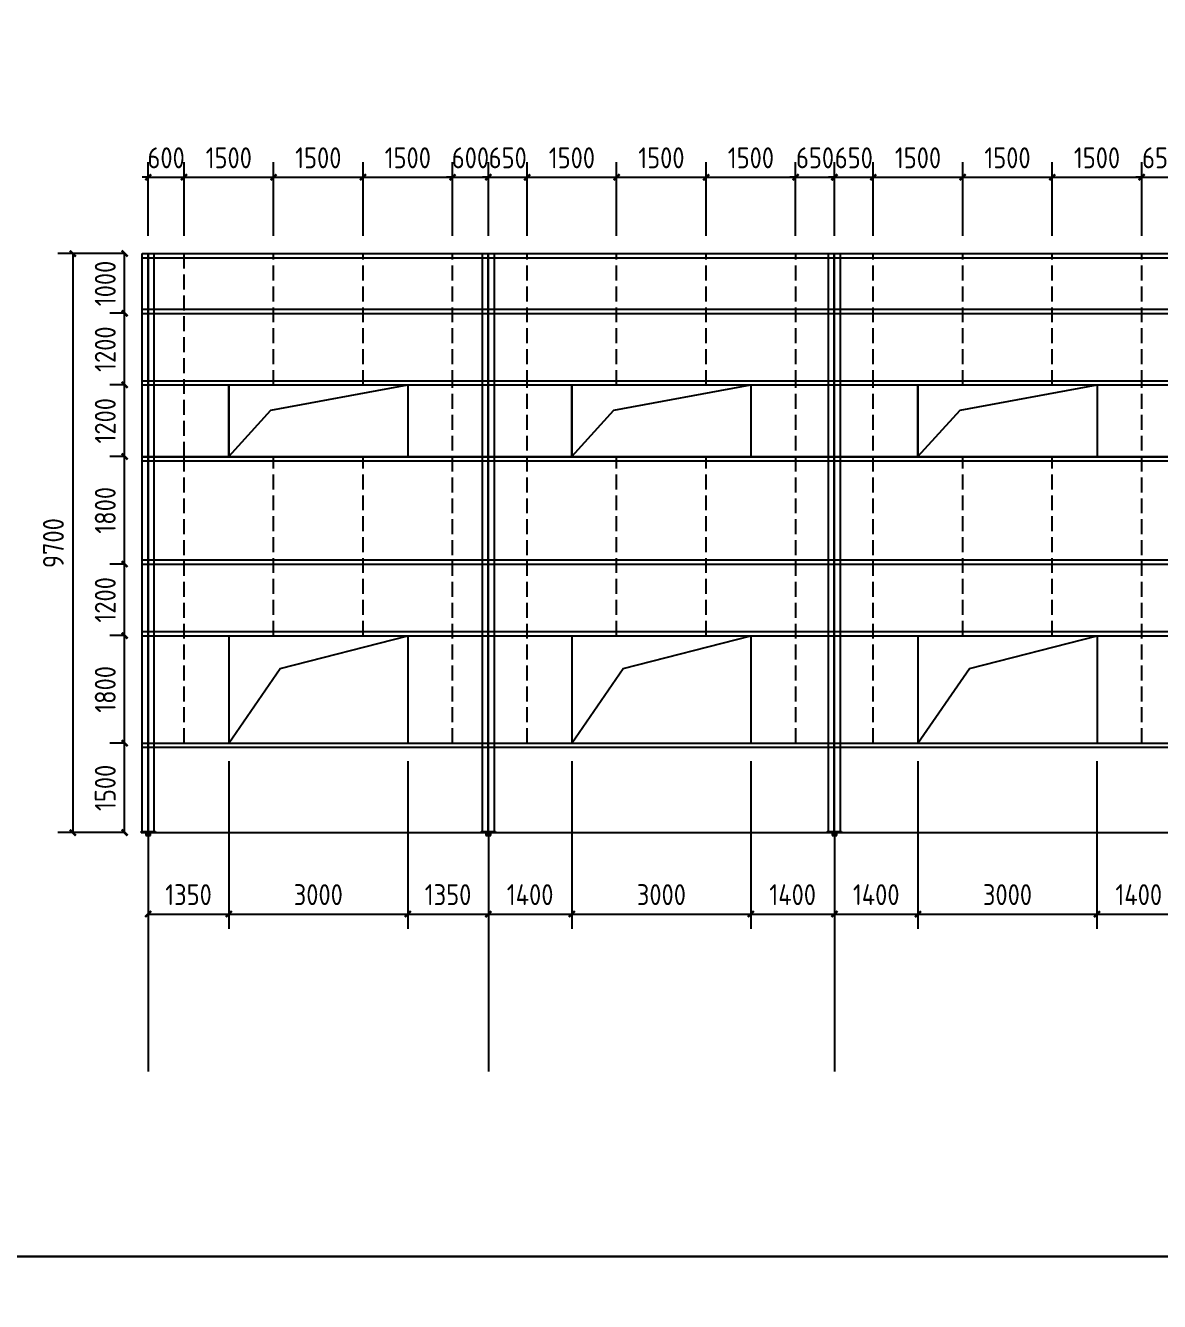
# Model space of a CAD drawing. Extents: x 102162 to 621267, y -39398 to 328893.
# Drawn here: x 483281 to 502285, y 159349 to 180726 of the extents above; entities that cross this region are included whole.
import ezdxf

# ---------------------------------------------------------------- set-up
doc = ezdxf.new("R2010")
doc.units = 0
doc.header["$LTSCALE"] = 1000
doc.header["$MEASUREMENT"] = 0
doc.linetypes.add('DASH', pattern=[0.35, 0.25, -0.1])
doc.layers.add('AXIS', color=3, linetype='Continuous')
doc.layers.add('DOTE', color=1, linetype='Continuous')
doc.styles.get("Standard").update_dxf_attribs({"font": 'gbenor.shx', "bigfont": 'gbcbig.shx'})
doc.dimstyles.get("Standard").update_dxf_attribs({"dimscale": 100, "dimtxt": 3.5, "dimasz": 1, "dimexe": 2.5, "dimexo": 3, "dimgap": 1.5, "dimtad": 1, "dimdec": 0, "dimzin": 0, "dimdsep": 46, "dimtxsty": 'Standard', "dimblk": 'ARCHTICK', "dimcen": 0.09, "dimadec": 0, "dimazin": 0, "dimtfac": 1, "dimtdec": 0, "dimtix": 1, "dimtmove": 2, "dimatfit": 3, "dimfxl": 1, "dimtolj": 1, "dimtzin": 0, "dimarcsym": 0})

# ---------------------------------------------------------------- blocks, each defined once
blk = doc.blocks.new('_ArchTick')
at = {"color": 0, "linetype": 'ByBlock', "const_width": 0.4}
blk.add_lwpolyline([(-0.5, -0.5), (0.5, 0.5)], dxfattribs=at)
blk = doc.blocks.new('*D9266')
at = {"color": 0, "lineweight": -2}
for p, q in [((484938, 168704), (484693, 168704)), ((484943, 167204), (484943, 168704)), ((484918, 167204), (484693, 167204))]:
    blk.add_line(p, q, dxfattribs=at)
at = {"layer": 'Defpoints', "color": 0}
for p in [(484943, 168704), (485238, 168704), (485218, 167204)]:
    blk.add_point(p, dxfattribs=at)
at = {"color": 0, "lineweight": -2, "xscale": 100, "yscale": 100, "zscale": 100}
for p, rotation in [((484943, 168704), 90), ((484943, 167204), 270)]:
    blk.add_blockref('_ArchTick', p, dxfattribs=dict(at, rotation=rotation))
at = {"color": 0, "insert": (484618, 167954), "char_height": 350, "attachment_point": 5, "rotation": 90}
blk.add_mtext('\\A1;1500', dxfattribs=at)
blk = doc.blocks.new('*D9267')
at = {"color": 0, "lineweight": -2}
for p, q in [((484938, 170504), (484693, 170504)), ((484943, 168704), (484943, 170504)), ((484938, 168704), (484693, 168704))]:
    blk.add_line(p, q, dxfattribs=at)
at = {"layer": 'Defpoints', "color": 0}
for p in [(484943, 170504), (485238, 170504), (485238, 168704)]:
    blk.add_point(p, dxfattribs=at)
at = {"color": 0, "lineweight": -2, "xscale": 100, "yscale": 100, "zscale": 100}
for p, rotation in [((484943, 170504), 90), ((484943, 168704), 270)]:
    blk.add_blockref('_ArchTick', p, dxfattribs=dict(at, rotation=rotation))
at = {"color": 0, "insert": (484618, 169604), "char_height": 350, "attachment_point": 5, "rotation": 90}
blk.add_mtext('\\A1;1800', dxfattribs=at)
blk = doc.blocks.new('*D9268')
at = {"color": 0, "lineweight": -2}
for p, q in [((484938, 171704), (484693, 171704)), ((484943, 170504), (484943, 171704)), ((484938, 170504), (484693, 170504))]:
    blk.add_line(p, q, dxfattribs=at)
at = {"layer": 'Defpoints', "color": 0}
for p in [(484943, 171704), (485238, 171704), (485238, 170504)]:
    blk.add_point(p, dxfattribs=at)
at = {"color": 0, "lineweight": -2, "xscale": 100, "yscale": 100, "zscale": 100}
for p, rotation in [((484943, 171704), 90), ((484943, 170504), 270)]:
    blk.add_blockref('_ArchTick', p, dxfattribs=dict(at, rotation=rotation))
at = {"color": 0, "insert": (484618, 171104), "char_height": 350, "attachment_point": 5, "rotation": 90}
blk.add_mtext('\\A1;1200', dxfattribs=at)
blk = doc.blocks.new('*D9269')
at = {"color": 0, "lineweight": -2}
for p, q in [((484938, 173504), (484693, 173504)), ((484943, 171704), (484943, 173504)), ((484938, 171704), (484693, 171704))]:
    blk.add_line(p, q, dxfattribs=at)
at = {"layer": 'Defpoints', "color": 0}
for p in [(484943, 173504), (485238, 173504), (485238, 171704)]:
    blk.add_point(p, dxfattribs=at)
at = {"color": 0, "lineweight": -2, "xscale": 100, "yscale": 100, "zscale": 100}
for p, rotation in [((484943, 173504), 90), ((484943, 171704), 270)]:
    blk.add_blockref('_ArchTick', p, dxfattribs=dict(at, rotation=rotation))
at = {"color": 0, "insert": (484618, 172604), "char_height": 350, "attachment_point": 5, "rotation": 90}
blk.add_mtext('\\A1;1800', dxfattribs=at)
blk = doc.blocks.new('*D9270')
at = {"color": 0, "lineweight": -2}
for p, q in [((484938, 174704), (484693, 174704)), ((484943, 173504), (484943, 174704)), ((484938, 173504), (484693, 173504))]:
    blk.add_line(p, q, dxfattribs=at)
at = {"layer": 'Defpoints', "color": 0}
for p in [(484943, 174704), (485238, 174704), (485238, 173504)]:
    blk.add_point(p, dxfattribs=at)
at = {"color": 0, "lineweight": -2, "xscale": 100, "yscale": 100, "zscale": 100}
for p, rotation in [((484943, 174704), 90), ((484943, 173504), 270)]:
    blk.add_blockref('_ArchTick', p, dxfattribs=dict(at, rotation=rotation))
at = {"color": 0, "insert": (484618, 174104), "char_height": 350, "attachment_point": 5, "rotation": 90}
blk.add_mtext('\\A1;1200', dxfattribs=at)
blk = doc.blocks.new('*D9271')
at = {"color": 0, "lineweight": -2}
for p, q in [((484938, 175904), (484693, 175904)), ((484943, 174704), (484943, 175904)), ((484938, 174704), (484693, 174704))]:
    blk.add_line(p, q, dxfattribs=at)
at = {"layer": 'Defpoints', "color": 0}
for p in [(484943, 175904), (485238, 175904), (485238, 174704)]:
    blk.add_point(p, dxfattribs=at)
at = {"color": 0, "lineweight": -2, "xscale": 100, "yscale": 100, "zscale": 100}
for p, rotation in [((484943, 175904), 90), ((484943, 174704), 270)]:
    blk.add_blockref('_ArchTick', p, dxfattribs=dict(at, rotation=rotation))
at = {"color": 0, "insert": (484618, 175304), "char_height": 350, "attachment_point": 5, "rotation": 90}
blk.add_mtext('\\A1;1200', dxfattribs=at)
blk = doc.blocks.new('*D9272')
at = {"color": 0, "lineweight": -2}
for p, q in [((484938, 176904), (484693, 176904)), ((484943, 175904), (484943, 176904)), ((484938, 175904), (484693, 175904))]:
    blk.add_line(p, q, dxfattribs=at)
at = {"layer": 'Defpoints', "color": 0}
for p in [(484943, 176904), (485238, 176904), (485238, 175904)]:
    blk.add_point(p, dxfattribs=at)
at = {"color": 0, "lineweight": -2, "xscale": 100, "yscale": 100, "zscale": 100}
for p, rotation in [((484943, 176904), 90), ((484943, 175904), 270)]:
    blk.add_blockref('_ArchTick', p, dxfattribs=dict(at, rotation=rotation))
at = {"color": 0, "insert": (484618, 176404), "char_height": 350, "attachment_point": 5, "rotation": 90}
blk.add_mtext('\\A1;1000', dxfattribs=at)
blk = doc.blocks.new('*D9273')
at = {"color": 0, "lineweight": -2}
for p, q in [((484938, 176904), (483824, 176904)), ((484074, 176904), (484074, 167204)), ((484938, 167204), (483824, 167204))]:
    blk.add_line(p, q, dxfattribs=at)
at = {"layer": 'Defpoints', "color": 0}
for p in [(485238, 176904), (484074, 167204), (485238, 167204)]:
    blk.add_point(p, dxfattribs=at)
at = {"color": 0, "lineweight": -2, "xscale": 100, "yscale": 100, "zscale": 100}
for p, rotation in [((484074, 176904), 90), ((484074, 167204), 270)]:
    blk.add_blockref('_ArchTick', p, dxfattribs=dict(at, rotation=rotation))
at = {"color": 0, "insert": (483749, 172054), "char_height": 350, "attachment_point": 5, "rotation": 90}
blk.add_mtext('\\A1;9700', dxfattribs=at)
blk = doc.blocks.new('*D9274')
at = {"color": 0, "lineweight": -2}
for p, q in [((486688, 168404), (486688, 165590)), ((485338, 166904), (485338, 165590)), ((485338, 165840), (486688, 165840))]:
    blk.add_line(p, q, dxfattribs=at)
at = {"layer": 'Defpoints', "color": 0}
for p in [(486688, 168704), (485338, 167204), (486688, 165840)]:
    blk.add_point(p, dxfattribs=at)
at = {"color": 0, "lineweight": -2, "xscale": 100, "yscale": 100, "zscale": 100, "rotation": 180}
blk.add_blockref('_ArchTick', (485338, 165840), dxfattribs=at)
at = {"color": 0, "lineweight": -2, "xscale": 100, "yscale": 100, "zscale": 100}
blk.add_blockref('_ArchTick', (486688, 165840), dxfattribs=at)
at = {"color": 0, "insert": (486013, 166165), "char_height": 350, "attachment_point": 5}
blk.add_mtext('\\A1;1350', dxfattribs=at)
blk = doc.blocks.new('*D9275')
at = {"color": 0, "lineweight": -2}
for p, q in [((486688, 168404), (486688, 165590)), ((489688, 168404), (489688, 165590)), ((486688, 165840), (489688, 165840))]:
    blk.add_line(p, q, dxfattribs=at)
at = {"layer": 'Defpoints', "color": 0}
for p in [(486688, 168704), (489688, 168704), (489688, 165840)]:
    blk.add_point(p, dxfattribs=at)
at = {"color": 0, "lineweight": -2, "xscale": 100, "yscale": 100, "zscale": 100, "rotation": 180}
blk.add_blockref('_ArchTick', (486688, 165840), dxfattribs=at)
at = {"color": 0, "lineweight": -2, "xscale": 100, "yscale": 100, "zscale": 100}
blk.add_blockref('_ArchTick', (489688, 165840), dxfattribs=at)
at = {"color": 0, "insert": (488188, 166165), "char_height": 350, "attachment_point": 5}
blk.add_mtext('\\A1;3000', dxfattribs=at)
blk = doc.blocks.new('*D9276')
at = {"color": 0, "lineweight": -2}
for p, q in [((489688, 168404), (489688, 165590)), ((491038, 166904), (491038, 165590)), ((489688, 165840), (491038, 165840))]:
    blk.add_line(p, q, dxfattribs=at)
at = {"layer": 'Defpoints', "color": 0}
for p in [(489688, 168704), (491038, 167204), (491038, 165840)]:
    blk.add_point(p, dxfattribs=at)
at = {"color": 0, "lineweight": -2, "xscale": 100, "yscale": 100, "zscale": 100, "rotation": 180}
blk.add_blockref('_ArchTick', (489688, 165840), dxfattribs=at)
at = {"color": 0, "lineweight": -2, "xscale": 100, "yscale": 100, "zscale": 100}
blk.add_blockref('_ArchTick', (491038, 165840), dxfattribs=at)
at = {"color": 0, "insert": (490363, 166165), "char_height": 350, "attachment_point": 5}
blk.add_mtext('\\A1;1350', dxfattribs=at)
blk = doc.blocks.new('*D9277')
at = {"color": 0, "lineweight": -2}
for p, q in [((492438, 168404), (492438, 165590)), ((491038, 166904), (491038, 165590)), ((491038, 165840), (492438, 165840))]:
    blk.add_line(p, q, dxfattribs=at)
at = {"layer": 'Defpoints', "color": 0}
for p in [(492438, 168704), (491038, 167204), (492438, 165840)]:
    blk.add_point(p, dxfattribs=at)
at = {"color": 0, "lineweight": -2, "xscale": 100, "yscale": 100, "zscale": 100, "rotation": 180}
blk.add_blockref('_ArchTick', (491038, 165840), dxfattribs=at)
at = {"color": 0, "lineweight": -2, "xscale": 100, "yscale": 100, "zscale": 100}
blk.add_blockref('_ArchTick', (492438, 165840), dxfattribs=at)
at = {"color": 0, "insert": (491738, 166165), "char_height": 350, "attachment_point": 5}
blk.add_mtext('\\A1;1400', dxfattribs=at)
blk = doc.blocks.new('*D9278')
at = {"color": 0, "lineweight": -2}
for p, q in [((492438, 168404), (492438, 165590)), ((495438, 168404), (495438, 165590)), ((492438, 165840), (495438, 165840))]:
    blk.add_line(p, q, dxfattribs=at)
at = {"layer": 'Defpoints', "color": 0}
for p in [(492438, 168704), (495438, 168704), (495438, 165840)]:
    blk.add_point(p, dxfattribs=at)
at = {"color": 0, "lineweight": -2, "xscale": 100, "yscale": 100, "zscale": 100, "rotation": 180}
blk.add_blockref('_ArchTick', (492438, 165840), dxfattribs=at)
at = {"color": 0, "lineweight": -2, "xscale": 100, "yscale": 100, "zscale": 100}
blk.add_blockref('_ArchTick', (495438, 165840), dxfattribs=at)
at = {"color": 0, "insert": (493938, 166165), "char_height": 350, "attachment_point": 5}
blk.add_mtext('\\A1;3000', dxfattribs=at)
blk = doc.blocks.new('*D9279')
at = {"color": 0, "lineweight": -2}
for p, q in [((495438, 168404), (495438, 165590)), ((496838, 166904), (496838, 165590)), ((495438, 165840), (496838, 165840))]:
    blk.add_line(p, q, dxfattribs=at)
at = {"layer": 'Defpoints', "color": 0}
for p in [(495438, 168704), (496838, 167204), (496838, 165840)]:
    blk.add_point(p, dxfattribs=at)
at = {"color": 0, "lineweight": -2, "xscale": 100, "yscale": 100, "zscale": 100, "rotation": 180}
blk.add_blockref('_ArchTick', (495438, 165840), dxfattribs=at)
at = {"color": 0, "lineweight": -2, "xscale": 100, "yscale": 100, "zscale": 100}
blk.add_blockref('_ArchTick', (496838, 165840), dxfattribs=at)
at = {"color": 0, "insert": (496138, 166165), "char_height": 350, "attachment_point": 5}
blk.add_mtext('\\A1;1400', dxfattribs=at)
blk = doc.blocks.new('*D9280')
at = {"color": 0, "lineweight": -2}
for p, q in [((498238, 168404), (498238, 165590)), ((496838, 166904), (496838, 165590)), ((496838, 165840), (498238, 165840))]:
    blk.add_line(p, q, dxfattribs=at)
at = {"layer": 'Defpoints', "color": 0}
for p in [(498238, 168704), (496838, 167204), (498238, 165840)]:
    blk.add_point(p, dxfattribs=at)
at = {"color": 0, "lineweight": -2, "xscale": 100, "yscale": 100, "zscale": 100, "rotation": 180}
blk.add_blockref('_ArchTick', (496838, 165840), dxfattribs=at)
at = {"color": 0, "lineweight": -2, "xscale": 100, "yscale": 100, "zscale": 100}
blk.add_blockref('_ArchTick', (498238, 165840), dxfattribs=at)
at = {"color": 0, "insert": (497538, 166165), "char_height": 350, "attachment_point": 5}
blk.add_mtext('\\A1;1400', dxfattribs=at)
blk = doc.blocks.new('*D9281')
at = {"color": 0, "lineweight": -2}
for p, q in [((498238, 168404), (498238, 165590)), ((501238, 168404), (501238, 165590)), ((498238, 165840), (501238, 165840))]:
    blk.add_line(p, q, dxfattribs=at)
at = {"layer": 'Defpoints', "color": 0}
for p in [(498238, 168704), (501238, 168704), (501238, 165840)]:
    blk.add_point(p, dxfattribs=at)
at = {"color": 0, "lineweight": -2, "xscale": 100, "yscale": 100, "zscale": 100, "rotation": 180}
blk.add_blockref('_ArchTick', (498238, 165840), dxfattribs=at)
at = {"color": 0, "lineweight": -2, "xscale": 100, "yscale": 100, "zscale": 100}
blk.add_blockref('_ArchTick', (501238, 165840), dxfattribs=at)
at = {"color": 0, "insert": (499738, 166165), "char_height": 350, "attachment_point": 5}
blk.add_mtext('\\A1;3000', dxfattribs=at)
blk = doc.blocks.new('*D9282')
at = {"color": 0, "lineweight": -2}
for p, q in [((501238, 168404), (501238, 165590)), ((502638, 166904), (502638, 165590)), ((501238, 165840), (502638, 165840))]:
    blk.add_line(p, q, dxfattribs=at)
at = {"layer": 'Defpoints', "color": 0}
for p in [(501238, 168704), (502638, 167204), (502638, 165840)]:
    blk.add_point(p, dxfattribs=at)
at = {"color": 0, "lineweight": -2, "xscale": 100, "yscale": 100, "zscale": 100, "rotation": 180}
blk.add_blockref('_ArchTick', (501238, 165840), dxfattribs=at)
at = {"color": 0, "lineweight": -2, "xscale": 100, "yscale": 100, "zscale": 100}
blk.add_blockref('_ArchTick', (502638, 165840), dxfattribs=at)
at = {"color": 0, "insert": (501938, 166165), "char_height": 350, "attachment_point": 5}
blk.add_mtext('\\A1;1400', dxfattribs=at)
blk = doc.blocks.new('*D9291')
at = {"color": 0, "lineweight": -2}
for p, q in [((485338, 177204), (485338, 178434)), ((485938, 177204), (485938, 178434)), ((485338, 178184), (485238, 178184)), ((485338, 178184), (485938, 178184)), ((485938, 178184), (486038, 178184))]:
    blk.add_line(p, q, dxfattribs=at)
at = {"layer": 'Defpoints', "color": 0}
for p in [(485938, 178184), (485338, 176904), (485938, 176904)]:
    blk.add_point(p, dxfattribs=at)
at = {"color": 0, "lineweight": -2, "xscale": 100, "yscale": 100, "zscale": 100}
blk.add_blockref('_ArchTick', (485338, 178184), dxfattribs=at)
at = {"color": 0, "lineweight": -2, "xscale": 100, "yscale": 100, "zscale": 100, "rotation": 180}
blk.add_blockref('_ArchTick', (485938, 178184), dxfattribs=at)
at = {"color": 0, "insert": (485638, 178509), "char_height": 350, "attachment_point": 5}
blk.add_mtext('\\A1;600', dxfattribs=at)
blk = doc.blocks.new('*D9292')
at = {"color": 0, "lineweight": -2}
for p, q in [((485938, 177204), (485938, 178434)), ((487438, 177204), (487438, 178434)), ((485938, 178184), (487438, 178184))]:
    blk.add_line(p, q, dxfattribs=at)
at = {"layer": 'Defpoints', "color": 0}
for p in [(487438, 178184), (485938, 176904), (487438, 176904)]:
    blk.add_point(p, dxfattribs=at)
at = {"color": 0, "lineweight": -2, "xscale": 100, "yscale": 100, "zscale": 100, "rotation": 180}
blk.add_blockref('_ArchTick', (485938, 178184), dxfattribs=at)
at = {"color": 0, "lineweight": -2, "xscale": 100, "yscale": 100, "zscale": 100}
blk.add_blockref('_ArchTick', (487438, 178184), dxfattribs=at)
at = {"color": 0, "insert": (486688, 178509), "char_height": 350, "attachment_point": 5}
blk.add_mtext('\\A1;1500', dxfattribs=at)
blk = doc.blocks.new('*D9293')
at = {"color": 0, "lineweight": -2}
for p, q in [((487438, 177204), (487438, 178434)), ((488938, 177204), (488938, 178434)), ((487438, 178184), (488938, 178184))]:
    blk.add_line(p, q, dxfattribs=at)
at = {"layer": 'Defpoints', "color": 0}
for p in [(488938, 178184), (487438, 176904), (488938, 176904)]:
    blk.add_point(p, dxfattribs=at)
at = {"color": 0, "lineweight": -2, "xscale": 100, "yscale": 100, "zscale": 100, "rotation": 180}
blk.add_blockref('_ArchTick', (487438, 178184), dxfattribs=at)
at = {"color": 0, "lineweight": -2, "xscale": 100, "yscale": 100, "zscale": 100}
blk.add_blockref('_ArchTick', (488938, 178184), dxfattribs=at)
at = {"color": 0, "insert": (488188, 178509), "char_height": 350, "attachment_point": 5}
blk.add_mtext('\\A1;1500', dxfattribs=at)
blk = doc.blocks.new('*D9294')
at = {"color": 0, "lineweight": -2}
for p, q in [((488938, 177204), (488938, 178434)), ((490438, 177204), (490438, 178434)), ((488938, 178184), (490438, 178184))]:
    blk.add_line(p, q, dxfattribs=at)
at = {"layer": 'Defpoints', "color": 0}
for p in [(490438, 178184), (488938, 176904), (490438, 176904)]:
    blk.add_point(p, dxfattribs=at)
at = {"color": 0, "lineweight": -2, "xscale": 100, "yscale": 100, "zscale": 100, "rotation": 180}
blk.add_blockref('_ArchTick', (488938, 178184), dxfattribs=at)
at = {"color": 0, "lineweight": -2, "xscale": 100, "yscale": 100, "zscale": 100}
blk.add_blockref('_ArchTick', (490438, 178184), dxfattribs=at)
at = {"color": 0, "insert": (489688, 178509), "char_height": 350, "attachment_point": 5}
blk.add_mtext('\\A1;1500', dxfattribs=at)
blk = doc.blocks.new('*D9295')
at = {"color": 0, "lineweight": -2}
for p, q in [((490438, 177204), (490438, 178434)), ((491038, 177204), (491038, 178434)), ((490438, 178184), (490338, 178184)), ((490438, 178184), (491038, 178184)), ((491038, 178184), (491138, 178184))]:
    blk.add_line(p, q, dxfattribs=at)
at = {"layer": 'Defpoints', "color": 0}
for p in [(491038, 178184), (490438, 176904), (491038, 176904)]:
    blk.add_point(p, dxfattribs=at)
at = {"color": 0, "lineweight": -2, "xscale": 100, "yscale": 100, "zscale": 100}
blk.add_blockref('_ArchTick', (490438, 178184), dxfattribs=at)
at = {"color": 0, "lineweight": -2, "xscale": 100, "yscale": 100, "zscale": 100, "rotation": 180}
blk.add_blockref('_ArchTick', (491038, 178184), dxfattribs=at)
at = {"color": 0, "insert": (490738, 178509), "char_height": 350, "attachment_point": 5}
blk.add_mtext('\\A1;600', dxfattribs=at)
blk = doc.blocks.new('*D9296')
at = {"color": 0, "lineweight": -2}
for p, q in [((491038, 177204), (491038, 178434)), ((491688, 177204), (491688, 178434)), ((491038, 178184), (490938, 178184)), ((491038, 178184), (491688, 178184)), ((491688, 178184), (491788, 178184))]:
    blk.add_line(p, q, dxfattribs=at)
at = {"layer": 'Defpoints', "color": 0}
for p in [(491688, 178184), (491038, 176904), (491688, 176904)]:
    blk.add_point(p, dxfattribs=at)
at = {"color": 0, "lineweight": -2, "xscale": 100, "yscale": 100, "zscale": 100}
blk.add_blockref('_ArchTick', (491038, 178184), dxfattribs=at)
at = {"color": 0, "lineweight": -2, "xscale": 100, "yscale": 100, "zscale": 100, "rotation": 180}
blk.add_blockref('_ArchTick', (491688, 178184), dxfattribs=at)
at = {"color": 0, "insert": (491363, 178509), "char_height": 350, "attachment_point": 5}
blk.add_mtext('\\A1;650', dxfattribs=at)
blk = doc.blocks.new('*D9297')
at = {"color": 0, "lineweight": -2}
for p, q in [((491688, 177204), (491688, 178434)), ((493188, 177204), (493188, 178434)), ((491688, 178184), (493188, 178184))]:
    blk.add_line(p, q, dxfattribs=at)
at = {"layer": 'Defpoints', "color": 0}
for p in [(493188, 178184), (491688, 176904), (493188, 176904)]:
    blk.add_point(p, dxfattribs=at)
at = {"color": 0, "lineweight": -2, "xscale": 100, "yscale": 100, "zscale": 100, "rotation": 180}
blk.add_blockref('_ArchTick', (491688, 178184), dxfattribs=at)
at = {"color": 0, "lineweight": -2, "xscale": 100, "yscale": 100, "zscale": 100}
blk.add_blockref('_ArchTick', (493188, 178184), dxfattribs=at)
at = {"color": 0, "insert": (492438, 178509), "char_height": 350, "attachment_point": 5}
blk.add_mtext('\\A1;1500', dxfattribs=at)
blk = doc.blocks.new('*D9298')
at = {"color": 0, "lineweight": -2}
for p, q in [((493188, 177204), (493188, 178434)), ((494688, 177204), (494688, 178434)), ((493188, 178184), (494688, 178184))]:
    blk.add_line(p, q, dxfattribs=at)
at = {"layer": 'Defpoints', "color": 0}
for p in [(494688, 178184), (493188, 176904), (494688, 176904)]:
    blk.add_point(p, dxfattribs=at)
at = {"color": 0, "lineweight": -2, "xscale": 100, "yscale": 100, "zscale": 100, "rotation": 180}
blk.add_blockref('_ArchTick', (493188, 178184), dxfattribs=at)
at = {"color": 0, "lineweight": -2, "xscale": 100, "yscale": 100, "zscale": 100}
blk.add_blockref('_ArchTick', (494688, 178184), dxfattribs=at)
at = {"color": 0, "insert": (493938, 178509), "char_height": 350, "attachment_point": 5}
blk.add_mtext('\\A1;1500', dxfattribs=at)
blk = doc.blocks.new('*D9299')
at = {"color": 0, "lineweight": -2}
for p, q in [((494688, 177204), (494688, 178434)), ((496188, 177204), (496188, 178434)), ((494688, 178184), (496188, 178184))]:
    blk.add_line(p, q, dxfattribs=at)
at = {"layer": 'Defpoints', "color": 0}
for p in [(496188, 178184), (494688, 176904), (496188, 176904)]:
    blk.add_point(p, dxfattribs=at)
at = {"color": 0, "lineweight": -2, "xscale": 100, "yscale": 100, "zscale": 100, "rotation": 180}
blk.add_blockref('_ArchTick', (494688, 178184), dxfattribs=at)
at = {"color": 0, "lineweight": -2, "xscale": 100, "yscale": 100, "zscale": 100}
blk.add_blockref('_ArchTick', (496188, 178184), dxfattribs=at)
at = {"color": 0, "insert": (495438, 178509), "char_height": 350, "attachment_point": 5}
blk.add_mtext('\\A1;1500', dxfattribs=at)
blk = doc.blocks.new('*D9300')
at = {"color": 0, "lineweight": -2}
for p, q in [((496188, 177204), (496188, 178434)), ((496838, 177204), (496838, 178434)), ((496188, 178184), (496088, 178184)), ((496188, 178184), (496838, 178184)), ((496838, 178184), (496938, 178184))]:
    blk.add_line(p, q, dxfattribs=at)
at = {"layer": 'Defpoints', "color": 0}
for p in [(496838, 178184), (496188, 176904), (496838, 176904)]:
    blk.add_point(p, dxfattribs=at)
at = {"color": 0, "lineweight": -2, "xscale": 100, "yscale": 100, "zscale": 100}
blk.add_blockref('_ArchTick', (496188, 178184), dxfattribs=at)
at = {"color": 0, "lineweight": -2, "xscale": 100, "yscale": 100, "zscale": 100, "rotation": 180}
blk.add_blockref('_ArchTick', (496838, 178184), dxfattribs=at)
at = {"color": 0, "insert": (496513, 178509), "char_height": 350, "attachment_point": 5}
blk.add_mtext('\\A1;650', dxfattribs=at)
blk = doc.blocks.new('*D9301')
at = {"color": 0, "lineweight": -2}
for p, q in [((496838, 177204), (496838, 178434)), ((497488, 177204), (497488, 178434)), ((496838, 178184), (496738, 178184)), ((496838, 178184), (497488, 178184)), ((497488, 178184), (497588, 178184))]:
    blk.add_line(p, q, dxfattribs=at)
at = {"layer": 'Defpoints', "color": 0}
for p in [(497488, 178184), (496838, 176904), (497488, 176904)]:
    blk.add_point(p, dxfattribs=at)
at = {"color": 0, "lineweight": -2, "xscale": 100, "yscale": 100, "zscale": 100}
blk.add_blockref('_ArchTick', (496838, 178184), dxfattribs=at)
at = {"color": 0, "lineweight": -2, "xscale": 100, "yscale": 100, "zscale": 100, "rotation": 180}
blk.add_blockref('_ArchTick', (497488, 178184), dxfattribs=at)
at = {"color": 0, "insert": (497163, 178509), "char_height": 350, "attachment_point": 5}
blk.add_mtext('\\A1;650', dxfattribs=at)
blk = doc.blocks.new('*D9302')
at = {"color": 0, "lineweight": -2}
for p, q in [((497488, 177204), (497488, 178434)), ((498988, 177204), (498988, 178434)), ((497488, 178184), (498988, 178184))]:
    blk.add_line(p, q, dxfattribs=at)
at = {"layer": 'Defpoints', "color": 0}
for p in [(498988, 178184), (497488, 176904), (498988, 176904)]:
    blk.add_point(p, dxfattribs=at)
at = {"color": 0, "lineweight": -2, "xscale": 100, "yscale": 100, "zscale": 100, "rotation": 180}
blk.add_blockref('_ArchTick', (497488, 178184), dxfattribs=at)
at = {"color": 0, "lineweight": -2, "xscale": 100, "yscale": 100, "zscale": 100}
blk.add_blockref('_ArchTick', (498988, 178184), dxfattribs=at)
at = {"color": 0, "insert": (498238, 178509), "char_height": 350, "attachment_point": 5}
blk.add_mtext('\\A1;1500', dxfattribs=at)
blk = doc.blocks.new('*D9303')
at = {"color": 0, "lineweight": -2}
for p, q in [((498988, 177204), (498988, 178434)), ((500488, 177204), (500488, 178434)), ((498988, 178184), (500488, 178184))]:
    blk.add_line(p, q, dxfattribs=at)
at = {"layer": 'Defpoints', "color": 0}
for p in [(500488, 178184), (498988, 176904), (500488, 176904)]:
    blk.add_point(p, dxfattribs=at)
at = {"color": 0, "lineweight": -2, "xscale": 100, "yscale": 100, "zscale": 100, "rotation": 180}
blk.add_blockref('_ArchTick', (498988, 178184), dxfattribs=at)
at = {"color": 0, "lineweight": -2, "xscale": 100, "yscale": 100, "zscale": 100}
blk.add_blockref('_ArchTick', (500488, 178184), dxfattribs=at)
at = {"color": 0, "insert": (499738, 178509), "char_height": 350, "attachment_point": 5}
blk.add_mtext('\\A1;1500', dxfattribs=at)
blk = doc.blocks.new('*D9304')
at = {"color": 0, "lineweight": -2}
for p, q in [((500488, 177204), (500488, 178434)), ((501988, 177204), (501988, 178434)), ((500488, 178184), (501988, 178184))]:
    blk.add_line(p, q, dxfattribs=at)
at = {"layer": 'Defpoints', "color": 0}
for p in [(501988, 178184), (500488, 176904), (501988, 176904)]:
    blk.add_point(p, dxfattribs=at)
at = {"color": 0, "lineweight": -2, "xscale": 100, "yscale": 100, "zscale": 100, "rotation": 180}
blk.add_blockref('_ArchTick', (500488, 178184), dxfattribs=at)
at = {"color": 0, "lineweight": -2, "xscale": 100, "yscale": 100, "zscale": 100}
blk.add_blockref('_ArchTick', (501988, 178184), dxfattribs=at)
at = {"color": 0, "insert": (501238, 178509), "char_height": 350, "attachment_point": 5}
blk.add_mtext('\\A1;1500', dxfattribs=at)
blk = doc.blocks.new('*D9305')
at = {"color": 0, "lineweight": -2}
for p, q in [((501988, 177204), (501988, 178434)), ((502638, 177204), (502638, 178434)), ((501988, 178184), (501888, 178184)), ((501988, 178184), (502638, 178184)), ((502638, 178184), (502738, 178184))]:
    blk.add_line(p, q, dxfattribs=at)
at = {"layer": 'Defpoints', "color": 0}
for p in [(502638, 178184), (501988, 176904), (502638, 176904)]:
    blk.add_point(p, dxfattribs=at)
at = {"color": 0, "lineweight": -2, "xscale": 100, "yscale": 100, "zscale": 100}
blk.add_blockref('_ArchTick', (501988, 178184), dxfattribs=at)
at = {"color": 0, "lineweight": -2, "xscale": 100, "yscale": 100, "zscale": 100, "rotation": 180}
blk.add_blockref('_ArchTick', (502638, 178184), dxfattribs=at)
at = {"color": 0, "insert": (502313, 178509), "char_height": 350, "attachment_point": 5}
blk.add_mtext('\\A1;650', dxfattribs=at)

msp = doc.modelspace()

# ---------------------------------------------------------------- linework, layer by layer
for p, q in [((485238.3, 176903.7), (520038.3, 176903.7)), ((485238.3, 176833.7), (520038.3, 176833.7)), ((485238.3, 175973.7), (520038.3, 175973.7)), ((485238.3, 175903.7), (520038.3, 175903.7)), ((485238.3, 174773.7), (520038.3, 174773.7)), ((485238.3, 174703.7), (520038.3, 174703.7)), ((486688.3, 174703.7), (486688.3, 173503.7)), ((487392.6, 174282.2), (489688.3, 174703.7)), ((489688.3, 174703.7), (489688.3, 173503.7)), ((492438.3, 174703.7), (492438.3, 173503.7)), ((493142.6, 174282.2), (495438.3, 174703.7)), ((495438.3, 174703.7), (495438.3, 173503.7)), ((498238.3, 174703.7), (498238.3, 173503.7)), ((498942.6, 174282.2), (501238.3, 174703.7)), ((501238.3, 174703.7), (501238.3, 173503.7)), ((486688.3, 173503.7), (487392.6, 174282.2)), ((492438.3, 173503.7), (493142.6, 174282.2)), ((498238.3, 173503.7), (498942.6, 174282.2)), ((485238.3, 173503.7), (520038.3, 173503.7)), ((485238.3, 173501.7), (520038.3, 173501.7)), ((485238.3, 173433.7), (520038.3, 173433.7)), ((485238.3, 171773.7), (508441.3, 171773.7)), ((485238.3, 171703.7), (508441.3, 171703.7)), ((485238.3, 170573.7), (509338.3, 170573.7)), ((485238.3, 170503.7), (509338.3, 170503.7)), ((487548.7, 169956.3), (489688.3, 170503.7)), ((489688.3, 170503.7), (489688.3, 168703.7)), ((492438.3, 170503.7), (492438.3, 168703.7)), ((493298.7, 169956.3), (495438.3, 170503.7)), ((495438.3, 170503.7), (495438.3, 168703.7)), ((498238.3, 170503.7), (498238.3, 168703.7)), ((499098.7, 169956.3), (501238.3, 170503.7)), ((501238.3, 170503.7), (501238.3, 168703.7)), ((486688.3, 168703.7), (487548.7, 169956.3)), ((492438.3, 168703.7), (493298.7, 169956.3)), ((498238.3, 168703.7), (499098.7, 169956.3)), ((485238.3, 168703.7), (509338.3, 168703.7)), ((485238.3, 168633.7), (509338.3, 168633.7)), ((485218.3, 167203.7), (520058.3, 167203.7))]:
    msp.add_line(p, q)
at = {"color": 6}
for p, q in [((486688.3, 173503.7), (486688.3, 174703.7)), ((489688.3, 174703.7), (489688.3, 173503.7)), ((492438.3, 173503.7), (492438.3, 174703.7)), ((495438.3, 174703.7), (495438.3, 173503.7)), ((498238.3, 173503.7), (498238.3, 174703.7)), ((501238.3, 174703.7), (501238.3, 173503.7)), ((486688.3, 170503.7), (486688.3, 168703.7)), ((486688.3, 170503.7), (489688.3, 170503.7)), ((489688.3, 170503.7), (489688.3, 168703.7)), ((492438.3, 170503.7), (492438.3, 168703.7)), ((492438.3, 170503.7), (495438.3, 170503.7)), ((495438.3, 170503.7), (495438.3, 168703.7)), ((498238.3, 170503.7), (498238.3, 168703.7)), ((498238.3, 170503.7), (501238.3, 170503.7)), ((501238.3, 170503.7), (501238.3, 168703.7)), ((485298.3, 167203.7), (485298.3, 167153.7)), ((485308.3, 167203.7), (485308.3, 167153.7)), ((485368.3, 167153.7), (485368.3, 167203.7)), ((485378.3, 167153.7), (485378.3, 167203.7)), ((490998.3, 167203.7), (490998.3, 167153.7)), ((491008.3, 167203.7), (491008.3, 167153.7)), ((491068.3, 167153.7), (491068.3, 167203.7)), ((491078.3, 167153.7), (491078.3, 167203.7)), ((496798.3, 167203.7), (496798.3, 167153.7)), ((496808.3, 167203.7), (496808.3, 167153.7)), ((496868.3, 167153.7), (496868.3, 167203.7)), ((496878.3, 167153.7), (496878.3, 167203.7)), ((485298.3, 167153.7), (485378.3, 167153.7)), ((490998.3, 167153.7), (491078.3, 167153.7)), ((496798.3, 167153.7), (496878.3, 167153.7))]:
    msp.add_line(p, q, dxfattribs=at)
at = {"color": 2}
for p, q in [((485218.3, 167203.7), (485218.3, 167223.7)), ((485218.3, 167223.7), (485458.3, 167223.7)), ((485338.3, 167203.7), (485218.3, 167203.7)), ((485458.3, 167203.7), (485338.3, 167203.7)), ((485458.3, 167223.7), (485458.3, 167203.7)), ((490918.3, 167203.7), (490918.3, 167223.7)), ((490918.3, 167223.7), (491158.3, 167223.7)), ((491038.3, 167203.7), (490918.3, 167203.7)), ((491158.3, 167203.7), (491038.3, 167203.7)), ((491158.3, 167223.7), (491158.3, 167203.7)), ((496718.3, 167203.7), (496718.3, 167223.7)), ((496718.3, 167223.7), (496958.3, 167223.7)), ((496838.3, 167203.7), (496718.3, 167203.7)), ((496958.3, 167203.7), (496838.3, 167203.7)), ((496958.3, 167223.7), (496958.3, 167203.7))]:
    msp.add_line(p, q, dxfattribs=at)
for points in [[(473411.7, 202101.7), (532811.7, 202101.7), (532811.7, 160101.7), (473411.7, 160101.7)], [(473411.7, 160101.7), (532811.7, 160101.7), (532811.7, 118101.7), (473411.7, 118101.7)]]:
    msp.add_lwpolyline(points, close=True)
at = {"layer": 'AXIS'}
for p, q in [((485338.3, 167203.7), (485338.3, 163203.7)), ((491038.3, 167203.7), (491038.3, 163203.7)), ((496838.3, 167203.7), (496838.3, 163203.7))]:
    msp.add_line(p, q, dxfattribs=at)
at = {"layer": 'DOTE', "color": 0}
for p, q in [((485238.3, 167203.7), (485238.3, 176903.7)), ((485335.3, 167203.7), (485335.3, 176903.7)), ((485341.3, 167203.7), (485341.3, 176903.7)), ((485438.3, 167203.7), (485438.3, 176903.7)), ((490938.3, 167203.7), (490938.3, 176903.7)), ((491035.3, 167203.7), (491035.3, 176903.7)), ((491041.3, 167203.7), (491041.3, 176903.7)), ((491138.3, 167203.7), (491138.3, 176903.7)), ((496738.3, 167203.7), (496738.3, 176903.7)), ((496835.3, 167203.7), (496835.3, 176903.7)), ((496841.3, 167203.7), (496841.3, 176903.7)), ((496938.3, 167203.7), (496938.3, 176903.7))]:
    msp.add_line(p, q, dxfattribs=at)
at = {"layer": 'DOTE'}
for p, q in [((485338.3, 167153.7), (485338.3, 176903.7)), ((491038.3, 167153.7), (491038.3, 176903.7)), ((491038.3, 167153.7), (491038.3, 176903.7)), ((496838.3, 167153.7), (496838.3, 176903.7)), ((496838.3, 167153.7), (496838.3, 176903.7))]:
    msp.add_line(p, q, dxfattribs=at)
at = {"layer": 'DOTE', "color": 4, "linetype": 'DASH'}
for p, q in [((485938.3, 173503.7), (485938.3, 176903.7)), ((487438.3, 174703.7), (487438.3, 176903.7)), ((488938.3, 174703.7), (488938.3, 176903.7)), ((490438.3, 174703.7), (490438.3, 176903.7)), ((491688.3, 174703.7), (491688.3, 176903.7)), ((493188.3, 174703.7), (493188.3, 176903.7)), ((494688.3, 174703.7), (494688.3, 176903.7)), ((496188.3, 174703.7), (496188.3, 176903.7)), ((497488.3, 174703.7), (497488.3, 176903.7)), ((498988.3, 174703.7), (498988.3, 176903.7)), ((500488.3, 174703.7), (500488.3, 176903.7)), ((501988.3, 174703.7), (501988.3, 176903.7)), ((490438.3, 168703.7), (490438.3, 174703.7)), ((491688.3, 168703.7), (491688.3, 174703.7)), ((496188.3, 168703.7), (496188.3, 174703.7)), ((497488.3, 168703.7), (497488.3, 174703.7)), ((501988.3, 168703.7), (501988.3, 174703.7)), ((485938.3, 168703.7), (485938.3, 173503.7)), ((487438.3, 170503.7), (487438.3, 173503.7)), ((488938.3, 170503.7), (488938.3, 173503.7)), ((493188.3, 170503.7), (493188.3, 173503.7)), ((494688.3, 170503.7), (494688.3, 173503.7)), ((498988.3, 170503.7), (498988.3, 173503.7)), ((500488.3, 170503.7), (500488.3, 173503.7))]:
    msp.add_line(p, q, dxfattribs=at)

# ---------------------------------------------------------------- dimensions: what is measured, and where the dimension line sits
for base, p1, p2, picture, middle in [((485938.3, 178183.9), (485338.3, 176903.7), (485938.3, 176903.7), '*D9291', (485638.3, 178508.9)), ((487438.3, 178183.9), (485938.3, 176903.7), (487438.3, 176903.7), '*D9292', (486688.3, 178508.9)), ((488938.3, 178183.9), (487438.3, 176903.7), (488938.3, 176903.7), '*D9293', (488188.3, 178508.9)), ((490438.3, 178183.9), (488938.3, 176903.7), (490438.3, 176903.7), '*D9294', (489688.3, 178508.9)), ((491038.3, 178183.9), (490438.3, 176903.7), (491038.3, 176903.7), '*D9295', (490738.3, 178508.9)), ((491688.3, 178183.9), (491038.3, 176903.7), (491688.3, 176903.7), '*D9296', (491363.3, 178508.9)), ((493188.3, 178183.9), (491688.3, 176903.7), (493188.3, 176903.7), '*D9297', (492438.3, 178508.9)), ((494688.3, 178183.9), (493188.3, 176903.7), (494688.3, 176903.7), '*D9298', (493938.3, 178508.9)), ((496188.3, 178183.9), (494688.3, 176903.7), (496188.3, 176903.7), '*D9299', (495438.3, 178508.9)), ((496838.3, 178183.9), (496188.3, 176903.7), (496838.3, 176903.7), '*D9300', (496513.3, 178508.9)), ((497488.3, 178183.9), (496838.3, 176903.7), (497488.3, 176903.7), '*D9301', (497163.3, 178508.9)), ((498988.3, 178183.9), (497488.3, 176903.7), (498988.3, 176903.7), '*D9302', (498238.3, 178508.9)), ((500488.3, 178183.9), (498988.3, 176903.7), (500488.3, 176903.7), '*D9303', (499738.3, 178508.9)), ((501988.3, 178183.9), (500488.3, 176903.7), (501988.3, 176903.7), '*D9304', (501238.3, 178508.9)), ((502638.3, 178183.9), (501988.3, 176903.7), (502638.3, 176903.7), '*D9305', (502313.3, 178508.9)), ((486688.3, 165839.7), (485338.3, 167203.7), (486688.3, 168703.7), '*D9274', (486013.3, 166164.7)), ((489688.3, 165839.7), (486688.3, 168703.7), (489688.3, 168703.7), '*D9275', (488188.3, 166164.7)), ((491038.3, 165839.7), (489688.3, 168703.7), (491038.3, 167203.7), '*D9276', (490363.3, 166164.7)), ((492438.3, 165839.7), (491038.3, 167203.7), (492438.3, 168703.7), '*D9277', (491738.3, 166164.7)), ((495438.3, 165839.7), (492438.3, 168703.7), (495438.3, 168703.7), '*D9278', (493938.3, 166164.7)), ((496838.3, 165839.7), (495438.3, 168703.7), (496838.3, 167203.7), '*D9279', (496138.3, 166164.7)), ((498238.3, 165839.7), (496838.3, 167203.7), (498238.3, 168703.7), '*D9280', (497538.3, 166164.7)), ((501238.3, 165839.7), (498238.3, 168703.7), (501238.3, 168703.7), '*D9281', (499738.3, 166164.7)), ((502638.3, 165839.7), (501238.3, 168703.7), (502638.3, 167203.7), '*D9282', (501938.3, 166164.7))]:
    dim = msp.add_linear_dim(base=base, p1=p1, p2=p2, dimstyle='Standard')
    dim.commit()
    dim.dimension.update_dxf_attribs({"geometry": picture, "text_midpoint": middle})
dim = msp.add_aligned_dim(p1=(485238.3, 176903.7), p2=(485238.3, 167203.7), distance=-1164.1, dimstyle='Standard')
dim.commit()
dim.dimension.update_dxf_attribs({"geometry": '*D9273', "text_midpoint": (483749.1, 172053.7)})
for base, p1, p2, picture, middle in [((484943.4, 176903.7), (485238.3, 175903.7), (485238.3, 176903.7), '*D9272', (484618.4, 176403.7)), ((484943.4, 175903.7), (485238.3, 174703.7), (485238.3, 175903.7), '*D9271', (484618.4, 175303.7)), ((484943.4, 174703.7), (485238.3, 173503.7), (485238.3, 174703.7), '*D9270', (484618.4, 174103.7)), ((484943.4, 173503.7), (485238.3, 171703.7), (485238.3, 173503.7), '*D9269', (484618.4, 172603.7)), ((484943.4, 171703.7), (485238.3, 170503.7), (485238.3, 171703.7), '*D9268', (484618.4, 171103.7)), ((484943.4, 170503.7), (485238.3, 168703.7), (485238.3, 170503.7), '*D9267', (484618.4, 169603.7)), ((484943.4, 168703.7), (485218.3, 167203.7), (485238.3, 168703.7), '*D9266', (484618.4, 167953.7))]:
    dim = msp.add_linear_dim(base=base, p1=p1, p2=p2, angle=90, dimstyle='Standard')
    dim.commit()
    dim.dimension.update_dxf_attribs({"geometry": picture, "text_midpoint": middle})

doc.saveas('drawing.dxf')
